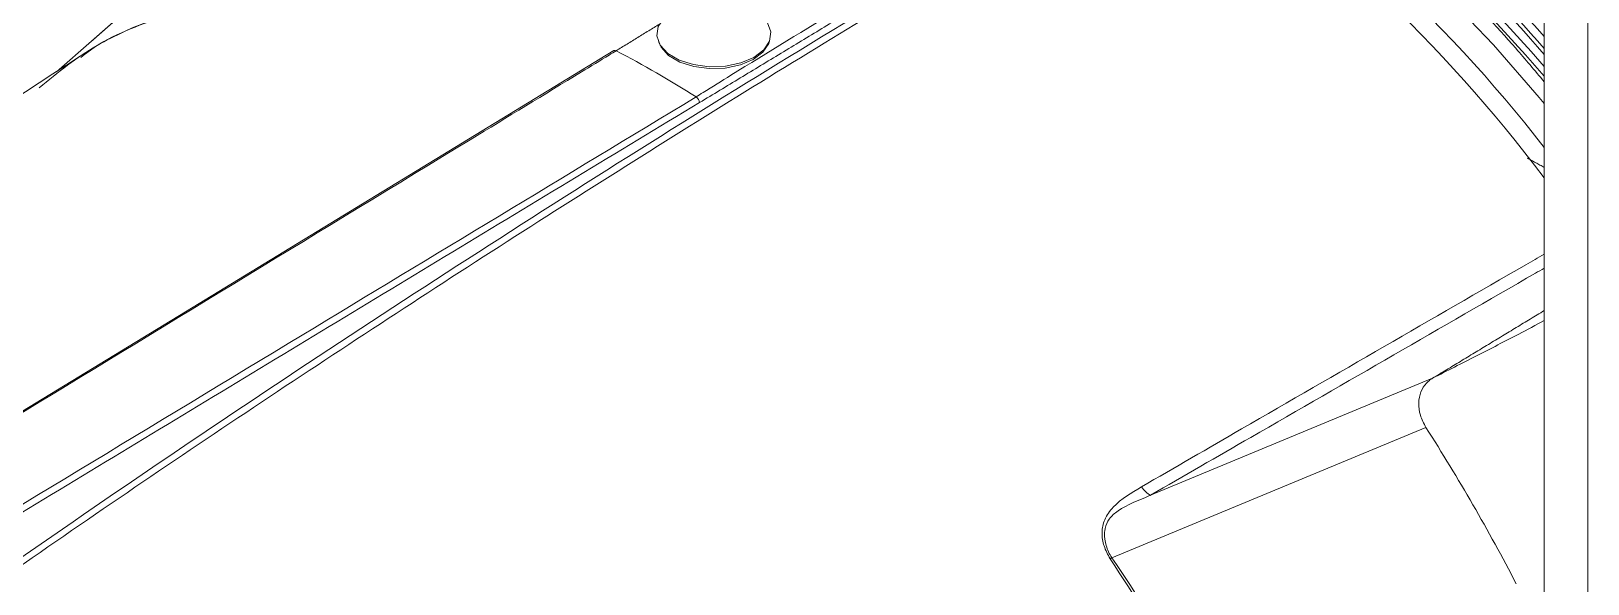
# Model space of a CAD drawing. Extents: x 11 to 120, y 2 to 94.
# Drawn here: x 18.71 to 23.45, y 15.986 to 17.671 of the extents above; entities that cross this region are included whole.
import ezdxf

# ---------------------------------------------------------------- set-up
doc = ezdxf.new("R2010")
doc.units = 0
doc.header["$MEASUREMENT"] = 0
doc.linetypes.add('SLD-Solid', pattern=[0])
doc.layers.add('OBJECT', color=7, linetype='CONTINUOUS')

msp = doc.modelspace()

# ---------------------------------------------------------------- linework, layer by layer
at = {"layer": 'OBJECT', "color": 7, "linetype": 'SLD-Solid', "lineweight": 15}
for p, q in [((23.3171, 20.0114), (23.3171, 12.6849)), ((23.45, 19.9346), (23.45, 12.6081)), ((19.4777, 18.1538), (18.8941, 17.6402)), ((18.8941, 17.6402), (18.7878, 17.5468)), ((18.8941, 17.6402), (18.8921, 17.6385)), ((22.9772, 16.613), (22.1185, 16.2566)), ((22.957, 16.4628), (22.0009, 16.0662))]:
    msp.add_line(p, q, dxfattribs=at)
at = {"layer": 'OBJECT', "color": 7, "linetype": 'SLD-Solid', "lineweight": 15, "flags": 128}
for points in [[(23.3171, 17.533), (23.2604, 17.5985), (23.1199, 17.7519), (22.9756, 17.8968), (22.8283, 18.0327), (22.6784, 18.159), (22.5265, 18.2751), (22.3734, 18.3807), (22.2197, 18.4751), (22.066, 18.5582), (21.9129, 18.6294), (21.7611, 18.6885), (21.6112, 18.7353), (21.4638, 18.7696), (21.3195, 18.7912), (21.179, 18.8001), (21.0429, 18.7961), (20.9116, 18.7794)], [(23.3171, 17.5627), (23.2774, 17.6083), (23.1369, 17.7617), (22.9926, 17.9066), (22.8452, 18.0425), (22.6953, 18.1688), (22.5435, 18.2849), (22.3904, 18.3905), (22.2367, 18.4849), (22.083, 18.568), (21.9299, 18.6392), (21.7781, 18.6983), (21.6281, 18.7451), (21.4808, 18.7794), (21.3365, 18.801), (21.196, 18.8099), (21.0598, 18.8059), (20.9285, 18.7892)], [(20.7958, 18.7256), (20.9251, 18.7509), (21.0599, 18.7631), (21.1994, 18.7621), (21.3432, 18.7479), (21.4905, 18.7207), (21.6409, 18.6805), (21.7935, 18.6274), (21.9478, 18.5618), (22.1031, 18.484), (22.2588, 18.3941), (22.4141, 18.2927), (22.5684, 18.1801), (22.721, 18.0569), (22.8714, 17.9235), (23.0187, 17.7806), (23.1625, 17.6288), (23.302, 17.4687), (23.3171, 17.4506)], [(19.473, 18.1502), (19.1787, 17.8907), (18.8921, 17.6385)], [(20.754, 17.7606), (20.8034, 17.7623), (20.8517, 17.756), (20.8948, 17.742), (20.9294, 17.7216), (20.9527, 17.6964), (20.9627, 17.6684), (20.9586, 17.6399), (20.9408, 17.6133), (20.9108, 17.5906), (20.8708, 17.5737), (20.8243, 17.564), (20.7749, 17.5623), (20.7266, 17.5687), (20.6835, 17.5826), (20.6489, 17.603), (20.6256, 17.6283), (20.6156, 17.6562), (20.6197, 17.6847), (20.6375, 17.7114), (20.6676, 17.7341), (20.7075, 17.7509), (20.754, 17.7606)], [(18.995, 17.6696), (19.0176, 17.6811), (19.1298, 17.7237), (19.1298, 17.7237), (19.1298, 17.7237)], [(20.9578, 17.638), (20.956, 17.6328), (20.9385, 17.6065), (20.9089, 17.5842), (20.8696, 17.5676), (20.8237, 17.558), (20.7751, 17.5563), (20.7276, 17.5626), (20.6851, 17.5763), (20.651, 17.5964), (20.6281, 17.6213), (20.6205, 17.638)], [(20.4847, 17.6112), (19.1799, 16.8158), (17.4902, 15.7856)], [(20.4847, 17.6112), (20.4847, 17.6112), (20.4847, 17.6112)]]:
    msp.add_lwpolyline(points, dxfattribs=at)
at = {"layer": 'OBJECT', "color": 7, "linetype": 'SLD-Solid', "lineweight": 15}
for centre, radius, start, end in [((19.8884, 14.6598), 4.3374, 37.7698, 57.8535), ((19.9441, 14.7027), 4.4818, 41.1843, 53.9248), ((19.8392, 14.5995), 4.6049, 40.9514, 53.4236), ((19.6292, 14.441), 4.6199, 37.0352, 56.0811), ((19.8192, 14.5834), 4.6186, 40.7697, 53.2415), ((37.4215, -11.1031), 34.1771, 122.89566, 128.22024), ((20.4878, 17.6053), 0.00674, 55.1954, 117.8284), ((20.4878, 17.6052), 0.00681, 55.5632, 117.4729), ((19.0268, 14.7924), 3.1763, 57.4681, 62.5373), ((20.7215, 17.4506), 0.0239, 5.184, 55.6342), ((20.7214, 17.4503), 0.0242, 6.0328, 55.7854), ((20.7378, 17.4651), 0.0144, 301.1869, 301.8927), ((17.8713, 13.209), 6.0375, 27.38935, 32.61065), ((21.7988, 16.3992), 0.3895, 300.3519, 301.2595)]:
    msp.add_arc(centre, radius, start, end, dxfattribs=at)
for points, knots in [([(23.3171, 17.5161), (23.2884, 17.5505), (23.2003, 17.6561), (23.0442, 17.8191), (22.8529, 18.0015), (22.6582, 18.1658), (22.4609, 18.3127), (22.2595, 18.4429), (22.0583, 18.553), (21.8596, 18.6422), (21.664, 18.7109), (21.4699, 18.7591), (21.2697, 18.7863), (21.0656, 18.7902), (20.933, 18.767), (20.8664, 18.7554)], [0, 0, 0, 0, 0.037853, 0.116305, 0.195334, 0.271587, 0.34837, 0.426822, 0.505851, 0.582104, 0.658887, 0.737339, 0.816368, 0.907726, 1, 1, 1, 1]), ([(18.0291, 15.6103), (18.374, 15.8529), (19.0641, 16.3384), (20.105, 17.0237), (21.1495, 17.6804), (21.8479, 18.0883), (22.1972, 18.2923)], [0, 0, 0, 0, 0.249466, 0.499144, 0.749465, 1, 1, 1, 1]), ([(22.2071, 18.2747), (22.0944, 18.2095), (21.7335, 18.0011), (21.115, 17.6309), (20.3521, 17.156), (19.5802, 16.655), (18.8091, 16.1362), (18.2966, 15.7744), (18.0402, 15.5935)], [0, 0, 0, 0, 0.080895, 0.258852, 0.443922, 0.629078, 0.814495, 1, 1, 1, 1]), ([(20.735, 17.4703), (20.742, 17.4747), (20.7774, 17.4967), (20.926, 17.5889), (21.2475, 17.7863), (21.5409, 17.9607), (21.7209, 18.0677)], [0, 0, 0, 0, 0.021546, 0.107731, 0.452475, 1, 1, 1, 1]), ([(19.1251, 17.7202), (19.0875, 17.7065), (19.0121, 17.6791), (18.923, 17.6376), (18.8766, 17.602), (18.8618, 17.5907)], [0, 0, 0, 0, 0.405626, 0.811252, 1, 1, 1, 1]), ([(18.735, 17.498), (18.7917, 17.5446), (18.8729, 17.6111), (18.9668, 17.656), (18.995, 17.6696)], [0, 0, 0, 0, 0.699009, 1, 1, 1, 1]), ([(20.4917, 17.6108), (20.4846, 17.6065), (20.4493, 17.585), (20.3012, 17.4947), (19.7085, 17.1333), (18.7456, 16.5463), (17.8956, 16.0281), (17.4972, 15.7852)], [0, 0, 0, 0, 0.007069, 0.035343, 0.14844, 0.600828, 1, 1, 1, 1]), ([(17.7294, 15.6511), (17.7365, 15.6554), (17.7719, 15.6769), (17.9206, 15.7669), (18.5155, 16.1269), (19.4819, 16.7119), (20.3351, 17.2283), (20.735, 17.4703)], [0, 0, 0, 0, 0.007069, 0.035343, 0.14844, 0.600828, 1, 1, 1, 1]), ([(22.0909, 16.282), (22.1926, 16.3409), (22.4403, 16.4842), (22.8305, 16.7102), (23.1369, 16.8872), (23.2984, 16.9805), (23.3171, 16.9912)], [0, 0, 0, 0, 0.246452, 0.600116, 0.953811, 1, 1, 1, 1]), ([(23.3171, 16.9484), (23.3082, 16.9433), (23.1564, 16.8557), (22.8595, 16.6843), (22.4684, 16.4587), (22.2203, 16.3154), (22.1184, 16.2566)], [0, 0, 0, 0, 0.022493, 0.384974, 0.747416, 1, 1, 1, 1]), ([(23.3171, 16.7886), (23.2913, 16.775), (23.223, 16.7388), (23.1096, 16.6805), (23.0218, 16.6358), (22.9772, 16.613)], [0, 0, 0, 0, 0.229954, 0.608127, 1, 1, 1, 1]), ([(22.9772, 16.613), (22.9745, 16.6113), (22.9676, 16.607), (22.9542, 16.5946), (22.9396, 16.572), (22.9333, 16.5379), (22.9381, 16.4993), (22.9505, 16.4753), (22.957, 16.4628)], [0, 0, 0, 0, 0.061294, 0.157978, 0.353027, 0.568967, 0.775602, 1, 1, 1, 1]), ([(21.9956, 16.0631), (21.9886, 16.0759), (21.9745, 16.1014), (21.9687, 16.1436), (21.9773, 16.186), (22.0158, 16.2379), (22.0601, 16.2639), (22.0909, 16.282)], [0, 0, 0, 0, 0.13867, 0.277419, 0.423115, 0.599885, 1, 1, 1, 1]), ([(22.0909, 16.282), (22.0952, 16.2766), (22.1038, 16.2657), (22.1135, 16.2596), (22.1184, 16.2566)], [0, 0, 0, 0, 0.499999, 1, 1, 1, 1]), ([(22.1185, 16.2566), (22.1185, 16.2566), (22.1176, 16.2562), (22.0835, 16.2416), (22.0355, 16.2245), (21.9978, 16.192), (21.9847, 16.1709), (21.9798, 16.1562), (21.9777, 16.1311), (21.9814, 16.1028), (21.9931, 16.0776), (22.0009, 16.0662), (22.0009, 16.0662)], [0, 0, 0, 0, 0.000008, 0.011235, 0.408406, 0.550964, 0.581776, 0.700643, 0.724685, 0.86239, 0.999992, 1, 1, 1, 1]), ([(22.4051, 15.3538), (22.3746, 15.4151), (22.3134, 15.5376), (22.1808, 15.7773), (22.0696, 15.949), (21.9956, 16.0631)], [0, 0, 0, 0, 0.251148, 0.502295, 1, 1, 1, 1]), ([(22.0009, 16.0662), (22.0009, 16.0662), (22.0769, 15.9541), (22.186, 15.7801), (22.3186, 15.5407), (22.3807, 15.4184), (22.4105, 15.3568), (22.4105, 15.3568)], [0, 0, 0, 0, 0.000003, 0.497705, 0.748853, 0.999997, 1, 1, 1, 1])]:
    msp.add_open_spline(points, degree=3, knots=knots, dxfattribs=at)
for points in [[(21.7379, 18.0541), (20.7454, 17.4529)], [(20.6235, 17.6922), (20.4917, 17.6108)], [(20.7453, 17.4528), (17.7397, 15.6336)], [(23.2653, 17.2839), (23.3171, 17.2556)], [(22.9772, 16.613), (23.3171, 16.8192)], [(22.1184, 16.2566), (22.1185, 16.2566)]]:
    msp.add_open_spline(points, degree=1, dxfattribs=at)

doc.saveas('drawing.dxf')
